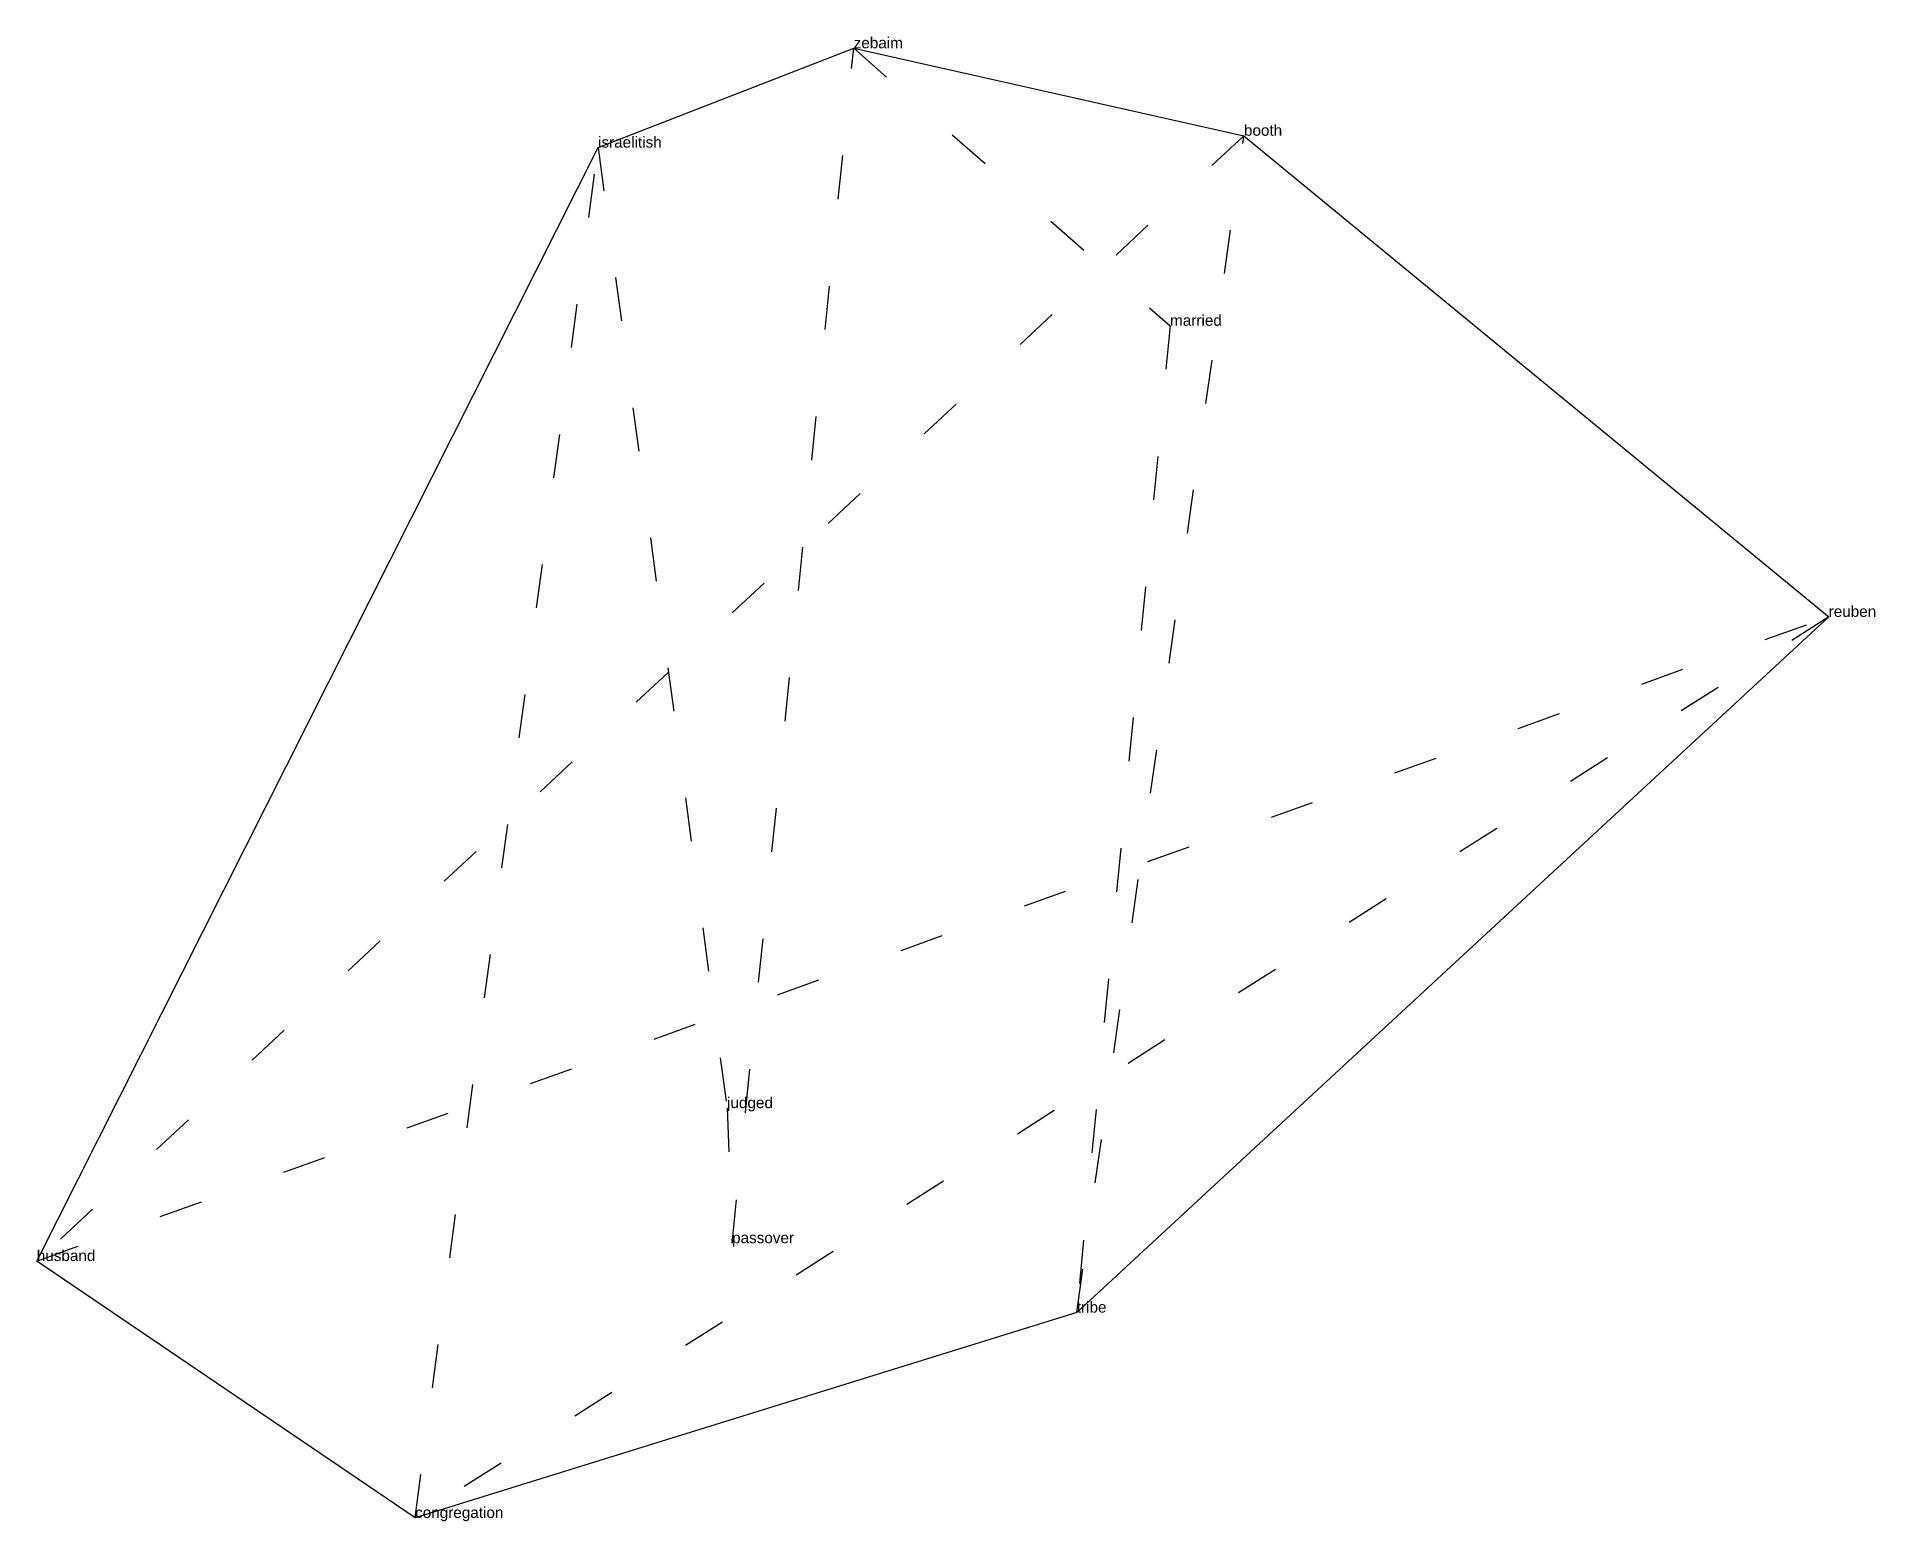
# Model space of a CAD drawing. Extents: x -0.92 to 3.29, y -1.23 to 2.17.
import ezdxf

# ---------------------------------------------------------------- set-up
doc = ezdxf.new("R2010")
doc.units = 0
doc.linetypes.add('DOT', pattern=[0.2, 0, -0.2])
doc.layers.add('TEXT', color=1, linetype='CONTINUOUS')
doc.styles.get("Standard").update_dxf_attribs({"font": 'arial.ttf'})

msp = doc.modelspace()

# ---------------------------------------------------------------- linework, layer by layer
at = {"layer": 'INTERNAL', "linetype": 'DOT'}
msp.add_polyline3d([(-0.0504, -1.2208, 0), (0.3679, 1.9129, 0), (0.6629, -0.2835, 0), (0.6744, -0.5925, 0), (0.9524, 2.1401, 0), (1.6759, 1.5055, 0), (1.4626, -0.7511, 0), (1.8448, 1.9401, 0), (-0.9155, -0.6333, 0), (3.1818, 0.8399, 0), (-0.0504, -1.2208, 0)], close=True, dxfattribs=at)
at = {"layer": 'OUTLINE', "linetype": 'CONTINUOUS'}
msp.add_polyline3d([(-0.0504, -1.2208, 0), (-0.9155, -0.6333, 0), (0.3679, 1.9129, 0), (0.9524, 2.1401, 0), (1.8448, 1.9401, 0), (3.1818, 0.8399, 0), (1.4626, -0.7511, 0), (-0.0504, -1.2208, 0)], close=True, dxfattribs=at)

# ---------------------------------------------------------------- texts
at = {"layer": 'TEXT'}
for s, p in [('zebaim', (0.9524, 2.1401)), ('israelitish', (0.3679, 1.9129)), ('booth', (1.8448, 1.9401)), ('married', (1.6759, 1.5055)), ('reuben', (3.1818, 0.8399)), ('judged', (0.6629, -0.2835)), ('passover', (0.6744, -0.5925)), ('husband', (-0.9155, -0.6333)), ('tribe', (1.4626, -0.7511)), ('congregation', (-0.0504, -1.2208))]:
    msp.add_text(s, height=0.025, dxfattribs=at).set_placement(p)

doc.saveas('drawing.dxf')
